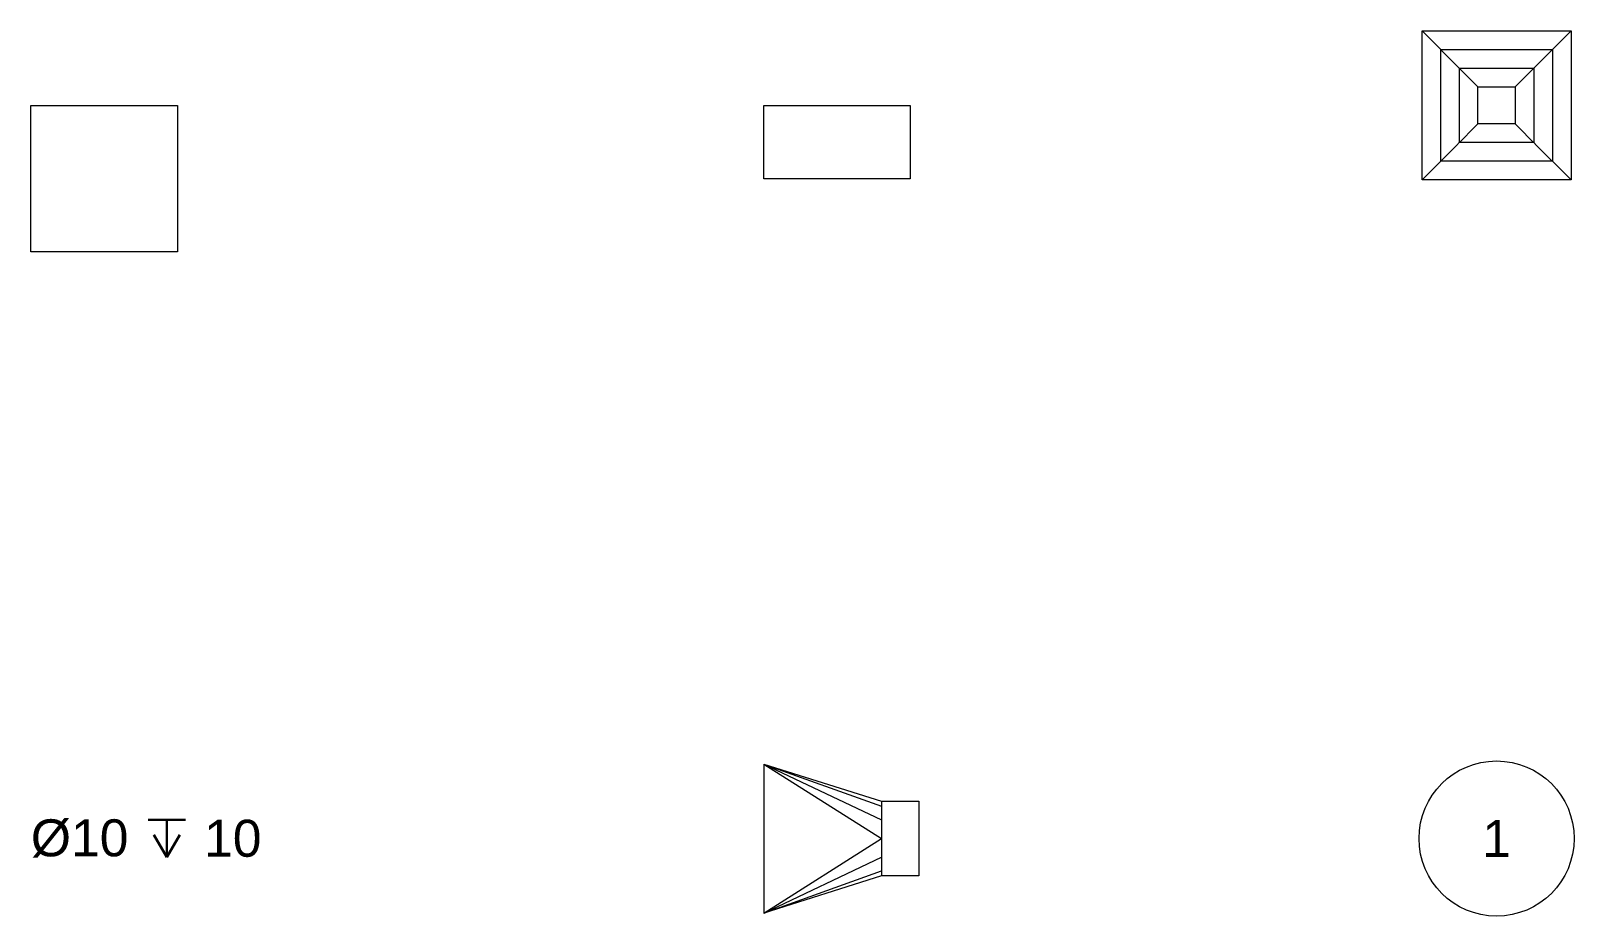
# Model space of a CAD drawing. Header units: millimetres. Extents: x 1246 to 16959, y -13818 to -1371.
# Drawn here: x 10500 to 16818, y -13818 to -10195 of the extents above; entities that cross this region are included whole.
import ezdxf

# ---------------------------------------------------------------- set-up
doc = ezdxf.new("R2010")
doc.units = ezdxf.units.MM
doc.header["$LTSCALE"] = 50
for name, color, linetype, lineweight in [('Dimension', 7, 'Continuous', 5), ('pio-Detail Bubble', 7, 'Continuous', 5), ('pio-HVAC Diffuser', 7, 'Continuous', 5), ('pio-HVAC Transition', 7, 'Continuous', 5), ('pio-Utility Cabinet', 7, 'Continuous', 5), ('pio-Wall Cabinet', 7, 'Continuous', 5)]:
    doc.layers.add(name, color=color, linetype=linetype, lineweight=lineweight)
doc.styles.add('Arial', font='Arial.ttf')

msp = doc.modelspace()

# ---------------------------------------------------------------- linework, layer by layer
at = {"layer": 'Dimension', "color": 7, "linetype": 'Continuous', "lineweight": 30, "transparency": 33554687}
for p, q in [((10980.5, -13423.8), (11132.9, -13423.8)), ((11056.7, -13423.8), (11056.7, -13576.2)), ((11003.9, -13484.8), (11056.7, -13576.2)), ((11056.7, -13576.2), (11109.5, -13484.8))]:
    msp.add_line(p, q, dxfattribs=at)

# ---------------------------------------------------------------- wipeouts: each hides what was drawn before it
at = {"color": 255, "linetype": 'Continuous', "lineweight": 5, "transparency": 33554687}
for points, layer in [([(10500, -13620.6), (10904.3, -13620.6), (10904.3, -13379.3), (10500, -13379.3)], 'Dimension'), ([(11209.1, -13620.6), (11448.8, -13620.6), (11448.8, -13379.3), (11209.1, -13379.3)], 'Dimension'), ([(16817.5, -13500), (16816, -13531.1), (16811.4, -13561.9), (16803.8, -13592.2), (16793.3, -13621.5), (16780, -13649.7), (16764, -13676.4), (16745.4, -13701.4), (16724.5, -13724.5), (16701.4, -13745.4), (16676.4, -13764), (16649.7, -13780), (16621.5, -13793.3), (16592.2, -13803.8), (16561.9, -13811.4), (16531.1, -13816), (16500, -13817.5), (16468.9, -13816), (16438.1, -13811.4), (16407.8, -13803.8), (16378.5, -13793.3), (16350.3, -13780), (16323.6, -13764), (16298.6, -13745.4), (16275.5, -13724.5), (16254.6, -13701.4), (16236, -13676.4), (16220, -13649.7), (16206.7, -13621.5), (16196.2, -13592.2), (16188.6, -13561.9), (16184, -13531.1), (16182.5, -13500), (16184, -13468.9), (16188.6, -13438.1), (16196.2, -13407.8), (16206.7, -13378.5), (16220, -13350.3), (16236, -13323.6), (16254.6, -13298.6), (16275.5, -13275.5), (16298.6, -13254.6), (16323.6, -13236), (16350.3, -13220), (16378.5, -13206.7), (16407.8, -13196.2), (16438.1, -13188.6), (16468.9, -13184), (16500, -13182.5), (16531.1, -13184), (16561.9, -13188.6), (16592.2, -13196.2), (16621.5, -13206.7), (16649.7, -13220), (16676.4, -13236), (16701.4, -13254.6), (16724.5, -13275.5), (16745.4, -13298.6), (16764, -13323.6), (16780, -13350.3), (16793.3, -13378.5), (16803.8, -13407.8), (16811.4, -13438.1), (16816, -13468.9)], 'pio-Detail Bubble'), ([(13500, -13195.2), (13982.6, -13347.6), (13982.6, -13652.4), (13500, -13804.8)], 'pio-HVAC Transition'), ([(10500, -10500), (11100, -10500), (11100, -11100), (10500, -11100)], 'pio-Utility Cabinet'), ([(13500, -10500), (14100, -10500), (14100, -10800), (13500, -10800)], 'pio-Wall Cabinet')]:
    msp.add_wipeout(points, dxfattribs=at).dxf.layer = layer
at = {"color": 255, "linetype": 'Continuous', "lineweight": 9, "transparency": 33554687}
msp.add_wipeout([(16195.2, -10195.2), (16804.8, -10195.2), (16804.8, -10804.8), (16195.2, -10804.8)], dxfattribs=at).dxf.layer = 'pio-HVAC Diffuser'

# ---------------------------------------------------------------- next in the draw order: linework, layer by layer
at = {"layer": 'pio-Detail Bubble', "color": 7, "linetype": 'Continuous', "lineweight": 5, "transparency": 33554687}
msp.add_circle((16500, -13500), 317.5, dxfattribs=at)
at = {"layer": 'pio-HVAC Diffuser', "color": 7, "linetype": 'Continuous', "lineweight": 9, "transparency": 33554687, "flags": 128}
msp.add_lwpolyline([(16195.2, -10195.2), (16804.8, -10195.2), (16804.8, -10804.8), (16195.2, -10804.8)], close=True, dxfattribs=at)
at = {"layer": 'pio-HVAC Transition', "color": 7, "linetype": 'Continuous', "lineweight": 5, "transparency": 33554687}
for p, q in [((13500, -13195.2), (13982.6, -13347.6)), ((13982.6, -13652.4), (13500, -13804.8))]:
    msp.add_line(p, q, dxfattribs=at)
at = {"layer": 'pio-HVAC Transition', "color": 7, "linetype": 'Continuous', "lineweight": 9, "transparency": 33554687}
msp.add_line((13500, -13195.2), (13500, -13804.8), dxfattribs=at)
at = {"layer": 'pio-Utility Cabinet', "color": 7, "linetype": 'Continuous', "lineweight": 5, "transparency": 33554687, "flags": 128}
msp.add_lwpolyline([(10500, -10500), (11100, -10500), (11100, -11100), (10500, -11100)], close=True, dxfattribs=at)
at = {"layer": 'pio-Wall Cabinet', "color": 7, "linetype": 'Continuous', "lineweight": 5, "transparency": 33554687, "flags": 128}
msp.add_lwpolyline([(13500, -10500), (14100, -10500), (14100, -10800), (13500, -10800)], close=True, dxfattribs=at)

# ---------------------------------------------------------------- next in the draw order: texts
at = {"layer": 'Dimension', "color": 7, "transparency": 33554687, "char_height": 151.31, "attachment_point": 4, "line_spacing_factor": 0.960695, "style": 'Arial'}
for s, insert in [('Ø10', (10500, -13500)), ('10', (11209.1, -13500))]:
    msp.add_mtext(s, dxfattribs=dict(at, insert=insert))
at = {"layer": 'pio-Detail Bubble', "color": 7, "transparency": 33554687, "insert": (16500, -13500), "char_height": 151.3, "attachment_point": 5, "line_spacing_factor": 0.960695, "style": 'Arial'}
msp.add_mtext('1', dxfattribs=at)

# ---------------------------------------------------------------- next in the draw order: wipeouts: each hides what was drawn before it
at = {"color": 255, "linetype": 'Continuous', "lineweight": 9, "transparency": 33554687}
msp.add_wipeout([(16271.4, -10271.4), (16728.6, -10271.4), (16728.6, -10728.6), (16271.4, -10728.6)], dxfattribs=at).dxf.layer = 'pio-HVAC Diffuser'
at = {"color": 255, "linetype": 'Continuous', "lineweight": 5, "transparency": 33554687}
msp.add_wipeout([(13982.6, -13347.6), (14135, -13347.6), (14135, -13652.4), (13982.6, -13652.4)], dxfattribs=at).dxf.layer = 'pio-HVAC Transition'

# ---------------------------------------------------------------- next in the draw order: linework, layer by layer
at = {"layer": 'pio-HVAC Diffuser', "color": 7, "linetype": 'Continuous', "lineweight": 9, "transparency": 33554687, "flags": 128}
msp.add_lwpolyline([(16271.4, -10271.4), (16728.6, -10271.4), (16728.6, -10728.6), (16271.4, -10728.6)], close=True, dxfattribs=at)
at = {"layer": 'pio-HVAC Transition', "color": 7, "linetype": 'Continuous', "lineweight": 9, "transparency": 33554687}
for p, q in [((13500, -13195.2), (13982.6, -13500)), ((13500, -13195.2), (13982.6, -13423.8)), ((13500, -13195.2), (13982.6, -13368)), ((13982.6, -13347.6), (13982.6, -13652.4)), ((14135, -13347.6), (14135, -13652.4)), ((13500, -13804.8), (13982.6, -13500)), ((13500, -13804.8), (13982.6, -13576.2)), ((13500, -13804.8), (13982.6, -13632))]:
    msp.add_line(p, q, dxfattribs=at)
at = {"layer": 'pio-HVAC Transition', "color": 7, "linetype": 'Continuous', "lineweight": 5, "transparency": 33554687}
for p, q in [((13982.6, -13347.6), (14135, -13347.6)), ((14135, -13652.4), (13982.6, -13652.4))]:
    msp.add_line(p, q, dxfattribs=at)

# ---------------------------------------------------------------- next in the draw order: wipeouts: each hides what was drawn before it
at = {"color": 255, "linetype": 'Continuous', "lineweight": 9, "transparency": 33554687}
msp.add_wipeout([(16347.6, -10347.6), (16652.4, -10347.6), (16652.4, -10652.4), (16347.6, -10652.4)], dxfattribs=at).dxf.layer = 'pio-HVAC Diffuser'

# ---------------------------------------------------------------- next in the draw order: linework, layer by layer
at = {"layer": 'pio-HVAC Diffuser', "color": 7, "linetype": 'Continuous', "lineweight": 9, "transparency": 33554687, "flags": 128}
msp.add_lwpolyline([(16347.6, -10347.6), (16652.4, -10347.6), (16652.4, -10652.4), (16347.6, -10652.4)], close=True, dxfattribs=at)

# ---------------------------------------------------------------- next in the draw order: wipeouts: each hides what was drawn before it
at = {"color": 255, "linetype": 'Continuous', "lineweight": 9, "transparency": 33554687}
msp.add_wipeout([(16423.8, -10423.8), (16576.2, -10423.8), (16576.2, -10576.2), (16423.8, -10576.2)], dxfattribs=at).dxf.layer = 'pio-HVAC Diffuser'

# ---------------------------------------------------------------- next in the draw order: linework, layer by layer
at = {"layer": 'pio-HVAC Diffuser', "color": 7, "linetype": 'Continuous', "lineweight": 9, "transparency": 33554687}
for p, q in [((16195.2, -10195.2), (16423.8, -10423.8)), ((16804.8, -10195.2), (16576.2, -10423.8)), ((16195.2, -10804.8), (16423.8, -10576.2)), ((16804.8, -10804.8), (16576.2, -10576.2))]:
    msp.add_line(p, q, dxfattribs=at)
at = {"layer": 'pio-HVAC Diffuser', "color": 7, "linetype": 'Continuous', "lineweight": 5, "transparency": 33554687, "flags": 128}
msp.add_lwpolyline([(16195.2, -10195.2), (16804.8, -10195.2), (16804.8, -10804.8), (16195.2, -10804.8)], close=True, dxfattribs=at)
at = {"layer": 'pio-HVAC Diffuser', "color": 7, "linetype": 'Continuous', "lineweight": 9, "transparency": 33554687, "flags": 128}
msp.add_lwpolyline([(16423.8, -10423.8), (16576.2, -10423.8), (16576.2, -10576.2), (16423.8, -10576.2)], close=True, dxfattribs=at)

doc.saveas('drawing.dxf')
